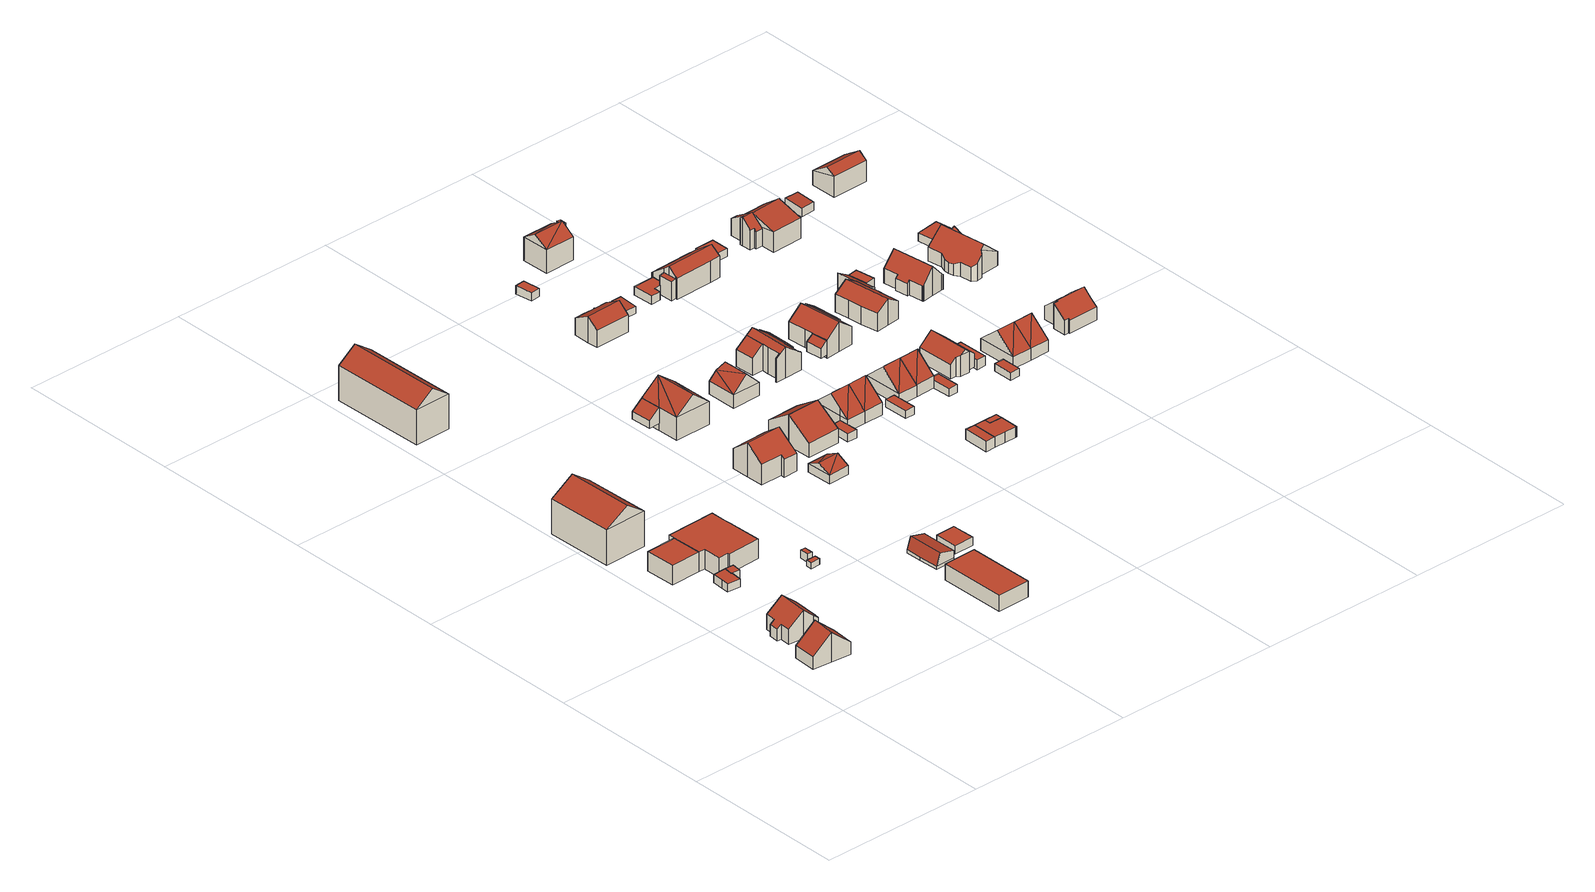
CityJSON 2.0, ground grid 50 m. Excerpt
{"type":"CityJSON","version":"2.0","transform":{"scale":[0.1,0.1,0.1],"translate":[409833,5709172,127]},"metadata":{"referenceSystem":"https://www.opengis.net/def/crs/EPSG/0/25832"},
"CityObjects":{
"building1":{"type":"Building","attributes":{"Gemeindeschluessel":"05978036","Geometrietyp2DReferenz":"3000","function":"31001_1000","roofType":"3100","measuredHeight":8.84},"geometry":[{"type":"MultiSurface","lod":"2","boundaries":[[[0,1,2,3]],[[1,4,5,2]],[[4,6,7,5]],[[6,8,9,7]],[[8,10,11,9]],[[10,12,13,11]],[[12,0,3,13]],[[8,6,4,1]],[[1,0,12,10,8]],[[3,2,5,7,9,11,13]]],"semantics":{"surfaces":[{"type":"WallSurface"},{"type":"RoofSurface"},{"type":"GroundSurface"}],"values":[0,0,0,0,0,0,0,1,1,2]}}]},
"building2":{"type":"Building","attributes":{"Gemeindeschluessel":"05978036","Geometrietyp2DReferenz":"3000","function":"31001_1000","roofType":"3100","measuredHeight":8.42},"geometry":[{"type":"MultiSurface","lod":"2","boundaries":[[[14,15,16,17]],[[15,18,19,16]],[[18,20,21,19]],[[20,22,23,21]],[[22,24,25,23]],[[24,26,27,25]],[[26,28,29,27]],[[28,30,31,29]],[[30,32,33,31]],[[32,34,35,33]],[[34,36,37,35]],[[36,14,17,37]],[[32,30,28,26,24,22,20,18]],[[18,15,14,36,34,32]],[[17,16,19,21,23,25,27,29,31,33,35,37]]],"semantics":{"surfaces":[{"type":"WallSurface"},{"type":"RoofSurface"},{"type":"GroundSurface"}],"values":[0,0,0,0,0,0,0,0,0,0,0,0,1,1,2]}}]},
"building3":{"type":"Building","attributes":{"Gemeindeschluessel":"05978036","Geometrietyp2DReferenz":"3000","function":"51009_1610","roofType":"1000","measuredHeight":2.4},"geometry":[{"type":"MultiSurface","lod":"2","boundaries":[[[38,39,40,41]],[[39,42,43,40]],[[42,44,45,43]],[[44,46,47,45]],[[46,48,49,47]],[[48,50,51,49]],[[50,38,41,51]],[[50,48,46,44,42,39,38]],[[41,40,43,45,47,49,51]]],"semantics":{"surfaces":[{"type":"WallSurface"},{"type":"RoofSurface"},{"type":"GroundSurface"}],"values":[0,0,0,0,0,0,0,1,2]}}]},
"building4":{"type":"Building","attributes":{"Gemeindeschluessel":"05978036","Geometrietyp2DReferenz":"3000","function":"31001_9998","roofType":"1000","measuredHeight":2.44},"geometry":[{"type":"MultiSurface","lod":"2","boundaries":[[[38,50,51,41]],[[50,48,49,51]],[[48,52,53,49]],[[52,54,55,53]],[[54,38,41,55]],[[54,52,48,50,38]],[[41,51,49,53,55]]],"semantics":{"surfaces":[{"type":"WallSurface"},{"type":"RoofSurface"},{"type":"GroundSurface"}],"values":[0,0,0,0,0,1,2]}}]},
"building5":{"type":"Building","attributes":{"Gemeindeschluessel":"05978036","Geometrietyp2DReferenz":"3000","function":"31001_1000","roofType":"3100","measuredHeight":14.8},"geometry":[{"type":"MultiSurface","lod":"2","boundaries":[[[56,57,58,59]],[[57,60,61,58]],[[60,62,63,61]],[[62,56,59,63]],[[60,57,64]],[[56,62,65]],[[57,56,65,64]],[[62,60,64,65]],[[59,58,61,63]]],"semantics":{"surfaces":[{"type":"WallSurface"},{"type":"RoofSurface"},{"type":"GroundSurface"}],"values":[0,0,0,0,0,0,1,1,2]}}]},
"building6":{"type":"Building","attributes":{"Gemeindeschluessel":"05978036","Geometrietyp2DReferenz":"3000","function":"31001_3060"},"children":["building6-1","building6-2"]},
"building6-1":{"type":"BuildingPart","attributes":{"roofType":"1000","measuredHeight":5.86},"parents":["building6"],"geometry":[{"type":"MultiSurface","lod":"2","boundaries":[[[66,67,68,69]],[[67,70,71,68]],[[70,72,73,71]],[[72,74,75,73]],[[74,76,77,75]],[[78,79,80,81]],[[78,82,83,79]],[[82,84,85,83]],[[84,86,87,85]],[[86,66,69,87]],[[86,84,82,78,81,76,74,72,70,67,66]],[[69,68,71,73,75,77,80,79,83,85,87]],[[81,80,77,76]]],"semantics":{"surfaces":[{"type":"WallSurface"},{"type":"RoofSurface"},{"type":"GroundSurface"},{"type":"ClosureSurface"}],"values":[0,0,0,0,0,0,0,0,0,0,1,2,3]}}]},
"building6-2":{"type":"BuildingPart","attributes":{"roofType":"1000","measuredHeight":5.81},"parents":["building6"],"geometry":[{"type":"MultiSurface","lod":"2","boundaries":[[[88,89,90,91]],[[89,81,80,90]],[[76,88,91,77]],[[76,81,89,88]],[[91,90,80,77]],[[77,80,81,76]]],"semantics":{"surfaces":[{"type":"WallSurface"},{"type":"RoofSurface"},{"type":"GroundSurface"},{"type":"ClosureSurface"}],"values":[0,0,0,1,2,3]}}]},
"building7":{"type":"Building","attributes":{"Gemeindeschluessel":"05978036","Geometrietyp2DReferenz":"3000","function":"31001_2500","roofType":"1000","measuredHeight":1.77},"geometry":[{"type":"MultiSurface","lod":"2","boundaries":[[[92,93,94,95]],[[93,96,97,94]],[[96,98,99,97]],[[98,92,95,99]],[[98,96,93,92]],[[95,94,97,99]]],"semantics":{"surfaces":[{"type":"WallSurface"},{"type":"RoofSurface"},{"type":"GroundSurface"}],"values":[0,0,0,0,1,2]}}]},
"building8":{"type":"Building","attributes":{"Gemeindeschluessel":"05978036","Geometrietyp2DReferenz":"3000","function":"31001_2500","roofType":"1000","measuredHeight":2.49},"geometry":[{"type":"MultiSurface","lod":"2","boundaries":[[[100,101,102,103]],[[101,104,105,102]],[[104,106,107,105]],[[106,100,103,107]],[[106,104,101,100]],[[103,102,105,107]]],"semantics":{"surfaces":[{"type":"WallSurface"},{"type":"RoofSurface"},{"type":"GroundSurface"}],"values":[0,0,0,0,1,2]}}]},
"building9":{"type":"Building","attributes":{"Gemeindeschluessel":"05978036","Geometrietyp2DReferenz":"3000","function":"31001_3080","roofType":"1000","measuredHeight":4.77},"geometry":[{"type":"MultiSurface","lod":"2","boundaries":[[[108,109,110,111]],[[109,112,113,110]],[[112,114,115,113]],[[114,108,111,115]],[[114,112,109,108]],[[111,110,113,115]]],"semantics":{"surfaces":[{"type":"WallSurface"},{"type":"RoofSurface"},{"type":"GroundSurface"}],"values":[0,0,0,0,1,2]}}]},
"building10":{"type":"Building","attributes":{"Gemeindeschluessel":"05978036","Geometrietyp2DReferenz":"3000","function":"31001_1000","roofType":"3100","measuredHeight":14.49},"geometry":[{"type":"MultiSurface","lod":"2","boundaries":[[[116,117,118,119]],[[117,120,121,118]],[[120,122,123,121]],[[122,116,119,123]],[[120,117,124]],[[116,122,125]],[[117,116,125,124]],[[122,120,124,125]],[[119,118,121,123]]],"semantics":{"surfaces":[{"type":"WallSurface"},{"type":"RoofSurface"},{"type":"GroundSurface"}],"values":[0,0,0,0,0,0,1,1,2]}}]},
"building11":{"type":"Building","attributes":{"Gemeindeschluessel":"05978036","Geometrietyp2DReferenz":"3000","function":"31001_2000","roofType":"5000","measuredHeight":4.39},"geometry":[{"type":"MultiSurface","lod":"2","boundaries":[[[126,127,128,129]],[[127,130,131,128]],[[130,132,133,131]],[[132,134,135,133]],[[134,136,137,135]],[[136,126,129,137]],[[138,139,140,141,142]],[[142,141,136,134,132]],[[126,140,139,127]],[[136,141,140,126]],[[127,139,138,130]],[[130,138,142,132]],[[129,128,131,133,135,137]]],"semantics":{"surfaces":[{"type":"WallSurface"},{"type":"RoofSurface"},{"type":"GroundSurface"}],"values":[0,0,0,0,0,0,1,1,0,0,0,0,2]}}]},
"building12":{"type":"Building","attributes":{"Gemeindeschluessel":"05978036","Geometrietyp2DReferenz":"3000","function":"31001_2460","roofType":"1000","measuredHeight":2.45},"geometry":[{"type":"MultiSurface","lod":"2","boundaries":[[[143,144,145,146]],[[144,147,148,145]],[[147,149,150,148]],[[149,143,146,150]],[[149,147,144,143]],[[146,145,148,150]]],"semantics":{"surfaces":[{"type":"WallSurface"},{"type":"RoofSurface"},{"type":"GroundSurface"}],"values":[0,0,0,0,1,2]}}]},
"building13":{"type":"Building","attributes":{"Gemeindeschluessel":"05978036","Geometrietyp2DReferenz":"3000","function":"31001_1000","roofType":"3100","measuredHeight":10.12},"geometry":[{"type":"MultiSurface","lod":"2","boundaries":[[[151,152,153,154]],[[152,155,156,153]],[[155,157,158,156]],[[157,159,160,158]],[[159,161,162,160]],[[161,163,164,162]],[[163,165,166,164]],[[165,151,154,166]],[[161,159,157,155]],[[155,152,151,165,163,161]],[[154,153,156,158,160,162,164,166]]],"semantics":{"surfaces":[{"type":"WallSurface"},{"type":"RoofSurface"},{"type":"GroundSurface"}],"values":[0,0,0,0,0,0,0,0,1,1,2]}}]},
"building14":{"type":"Building","attributes":{"Gemeindeschluessel":"05978036","Geometrietyp2DReferenz":"3000","function":"51009_1610","roofType":"2100","measuredHeight":4.8},"geometry":[{"type":"MultiSurface","lod":"2","boundaries":[[[167,168,169,170]],[[168,171,172,169]],[[171,173,174,172]],[[173,167,170,174]],[[173,171,168,167]],[[170,169,172,174]]],"semantics":{"surfaces":[{"type":"WallSurface"},{"type":"RoofSurface"},{"type":"GroundSurface"}],"values":[0,0,0,0,1,2]}}]},
"building15":{"type":"Building","attributes":{"Gemeindeschluessel":"05978036","Geometrietyp2DReferenz":"3000","function":"31001_2460","roofType":"3100","measuredHeight":4.61},"geometry":[{"type":"MultiSurface","lod":"2","boundaries":[[[175,176,177,178]],[[176,179,180,177]],[[179,181,182,180]],[[181,175,178,182]],[[179,176,183]],[[175,181,184]],[[184,176,175]],[[176,184,183]],[[181,183,184]],[[183,181,179]],[[178,177,180,182]]],"semantics":{"surfaces":[{"type":"WallSurface"},{"type":"RoofSurface"},{"type":"GroundSurface"}],"values":[0,0,0,0,0,0,1,1,1,1,2]}}]},
"building16":{"type":"Building","attributes":{"Gemeindeschluessel":"05978036","Geometrietyp2DReferenz":"3000","function":"31001_1000","roofType":"5000","measuredHeight":11.26},"geometry":[{"type":"MultiSurface","lod":"2","boundaries":[[[185,186,187,188]],[[186,189,190,187]],[[189,171,191,190]],[[171,168,192,191]],[[168,185,188,192]],[[193,189,194]],[[193,171,189]],[[171,193,168]],[[185,194,186]],[[194,185,193]],[[185,168,193]],[[189,186,194]],[[188,187,190,191,192]]],"semantics":{"surfaces":[{"type":"WallSurface"},{"type":"RoofSurface"},{"type":"GroundSurface"}],"values":[0,0,0,0,0,1,1,1,1,1,0,0,2]}}]},
"building17":{"type":"Building","attributes":{"Gemeindeschluessel":"05978036","Geometrietyp2DReferenz":"3000","function":"31001_1000","roofType":"2100","measuredHeight":9.49},"geometry":[{"type":"MultiSurface","lod":"2","boundaries":[[[195,196,197,198]],[[196,199,200,197]],[[199,201,202,200]],[[201,195,198,202]],[[201,199,196,195]],[[198,197,200,202]]],"semantics":{"surfaces":[{"type":"WallSurface"},{"type":"RoofSurface"},{"type":"GroundSurface"}],"values":[0,0,0,0,1,2]}}]},
"building18":{"type":"Building","attributes":{"Gemeindeschluessel":"05978036","Geometrietyp2DReferenz":"3000","function":"31001_1000","roofType":"2100","measuredHeight":9.52},"geometry":[{"type":"MultiSurface","lod":"2","boundaries":[[[203,195,198,204]],[[195,201,202,198]],[[201,205,206,202]],[[205,203,204,206]],[[205,201,195,203]],[[204,198,202,206]]],"semantics":{"surfaces":[{"type":"WallSurface"},{"type":"RoofSurface"},{"type":"GroundSurface"}],"values":[0,0,0,0,1,2]}}]},
"building19":{"type":"Building","attributes":{"Gemeindeschluessel":"05978036","Geometrietyp2DReferenz":"3000","function":"31001_2460","roofType":"1000","measuredHeight":2.38},"geometry":[{"type":"MultiSurface","lod":"2","boundaries":[[[207,208,209,210]],[[208,211,212,209]],[[211,213,214,212]],[[213,215,216,214]],[[215,207,210,216]],[[215,213,211,208,207]],[[210,209,212,214,216]]],"semantics":{"surfaces":[{"type":"WallSurface"},{"type":"RoofSurface"},{"type":"GroundSurface"}],"values":[0,0,0,0,0,1,2]}}]},
"building20":{"type":"Building","attributes":{"Gemeindeschluessel":"05978036","Geometrietyp2DReferenz":"3000","function":"31001_1000","roofType":"9999","measuredHeight":8.36},"geometry":[{"type":"MultiSurface","lod":"2","boundaries":[[[217,218,219,220]],[[218,221,222,219]],[[221,223,224,222]],[[223,217,220,224]],[[221,218,225,226]],[[217,223,227]],[[226,225,228]],[[225,227,228]],[[225,217,227]],[[217,225,218]],[[226,223,221]],[[226,227,223]],[[227,226,228]],[[220,219,222,224]]],"semantics":{"surfaces":[{"type":"WallSurface"},{"type":"RoofSurface"},{"type":"GroundSurface"}],"values":[0,0,0,0,0,0,1,1,1,1,1,1,1,2]}}]},
"building21":{"type":"Building","attributes":{"Gemeindeschluessel":"05978036","Geometrietyp2DReferenz":"3000","function":"31001_1000","roofType":"3100","measuredHeight":8.92},"geometry":[{"type":"MultiSurface","lod":"2","boundaries":[[[229,230,231,232]],[[230,233,234,231]],[[233,235,236,234]],[[235,237,238,236]],[[237,229,232,238]],[[239,240,229]],[[229,237,239]],[[233,230,240]],[[240,239,241,233]],[[233,241,235]],[[235,241,239,237]],[[229,240,230]],[[232,231,234,236,238]]],"semantics":{"surfaces":[{"type":"WallSurface"},{"type":"RoofSurface"},{"type":"GroundSurface"}],"values":[0,0,0,0,0,1,1,1,1,0,0,0,2]}}]},
"building22":{"type":"Building","attributes":{"Gemeindeschluessel":"05978036","Geometrietyp2DReferenz":"3000","function":"31001_1000","roofType":"3100","measuredHeight":7.89},"geometry":[{"type":"MultiSurface","lod":"2","boundaries":[[[242,243,244,245]],[[243,246,247,244]],[[246,248,249,247]],[[248,250,251,249]],[[250,252,253,251]],[[252,254,255,253]],[[254,256,257,255]],[[256,258,259,257]],[[258,260,261,259]],[[260,262,263,261]],[[262,264,265,263]],[[264,266,267,265]],[[266,268,269,267]],[[268,242,245,269]],[[264,262,260,258]],[[258,256,254,252,250,248,246,243,242,268,266,264]],[[245,244,247,249,251,253,255,257,259,261,263,265,267,269]]],"semantics":{"surfaces":[{"type":"WallSurface"},{"type":"RoofSurface"},{"type":"GroundSurface"}],"values":[0,0,0,0,0,0,0,0,0,0,0,0,0,0,1,1,2]}}]},
"building23":{"type":"Building","attributes":{"Gemeindeschluessel":"05978036","Geometrietyp2DReferenz":"3000","function":"51009_1610","roofType":"1000","measuredHeight":3.11},"geometry":[{"type":"MultiSurface","lod":"2","boundaries":[[[270,271,272,273]],[[271,274,275,272]],[[274,276,277,275]],[[276,270,273,277]],[[276,274,271,270]],[[273,272,275,277]]],"semantics":{"surfaces":[{"type":"WallSurface"},{"type":"RoofSurface"},{"type":"GroundSurface"}],"values":[0,0,0,0,1,2]}}]},
"building24":{"type":"Building","attributes":{"Gemeindeschluessel":"05978036","Geometrietyp2DReferenz":"3000","function":"31001_1000","roofType":"3100","measuredHeight":8.94},"geometry":[{"type":"MultiSurface","lod":"2","boundaries":[[[278,279,280,232]],[[279,281,282,280]],[[281,283,231,282]],[[283,278,232,231]],[[281,279,284]],[[278,283,240]],[[279,240,284]],[[240,279,278]],[[284,283,281]],[[283,284,240]],[[232,280,282,231]]],"semantics":{"surfaces":[{"type":"WallSurface"},{"type":"RoofSurface"},{"type":"GroundSurface"}],"values":[0,0,0,0,0,0,1,1,1,1,2]}}]},
"building25":{"type":"Building","attributes":{"Gemeindeschluessel":"05978036","Geometrietyp2DReferenz":"3000","function":"31001_2460","roofType":"1000","measuredHeight":2.52},"geometry":[{"type":"MultiSurface","lod":"2","boundaries":[[[285,286,287,288]],[[286,289,290,287]],[[289,291,292,290]],[[291,285,288,292]],[[291,289,286,285]],[[288,287,290,292]]],"semantics":{"surfaces":[{"type":"WallSurface"},{"type":"RoofSurface"},{"type":"GroundSurface"}],"values":[0,0,0,0,1,2]}}]},
"building26":{"type":"Building","attributes":{"Gemeindeschluessel":"05978036","Geometrietyp2DReferenz":"3000","function":"31001_3040","roofType":"1000","measuredHeight":3.15},"geometry":[{"type":"MultiSurface","lod":"2","boundaries":[[[274,271,272,275]],[[271,293,294,272]],[[293,295,296,294]],[[295,297,298,296]],[[297,299,300,298]],[[299,301,302,300]],[[301,303,304,302]],[[303,274,275,304]],[[303,301,299,297,295,293,271,274]],[[275,272,294,296,298,300,302,304]]],"semantics":{"surfaces":[{"type":"WallSurface"},{"type":"RoofSurface"},{"type":"GroundSurface"}],"values":[0,0,0,0,0,0,0,0,1,2]}}]},
"building27":{"type":"Building","attributes":{"Gemeindeschluessel":"05978036","Geometrietyp2DReferenz":"3000","function":"31001_2460","roofType":"1000","measuredHeight":2.32},"geometry":[{"type":"MultiSurface","lod":"2","boundaries":[[[305,306,307,308]],[[306,309,310,307]],[[309,311,312,310]],[[311,305,308,312]],[[311,309,306,305]],[[308,307,310,312]]],"semantics":{"surfaces":[{"type":"WallSurface"},{"type":"RoofSurface"},{"type":"GroundSurface"}],"values":[0,0,0,0,1,2]}}]},
"building28":{"type":"Building","attributes":{"Gemeindeschluessel":"05978036","Geometrietyp2DReferenz":"3000","function":"51009_1610","roofType":"1000","measuredHeight":3.08},"geometry":[{"type":"MultiSurface","lod":"2","boundaries":[[[293,313,314,294]],[[313,297,298,314]],[[297,295,296,298]],[[295,293,294,296]],[[295,297,313,293]],[[294,314,298,296]]],"semantics":{"surfaces":[{"type":"WallSurface"},{"type":"RoofSurface"},{"type":"GroundSurface"}],"values":[0,0,0,0,1,2]}}]},
"building29":{"type":"Building","attributes":{"Gemeindeschluessel":"05978036","Geometrietyp2DReferenz":"3000","function":"31001_1000"},"children":["building29-1","building29-2"]},
"building29-1":{"type":"BuildingPart","attributes":{"roofType":"3100","measuredHeight":9.36},"parents":["building29"],"geometry":[{"type":"MultiSurface","lod":"2","boundaries":[[[315,316,317,318]],[[316,319,320,317]],[[321,322,323,324]],[[321,325,326,322]],[[325,327,328,326]],[[327,329,330,328]],[[329,331,332,330]],[[331,333,334,332]],[[333,335,336,334]],[[335,337,338,336]],[[337,339,340,338]],[[339,341,342,340]],[[341,343,344,342]],[[343,345,346,344]],[[345,315,318,346]],[[341,339,337,335,333,331,329,327,325,321]],[[321,324,319,316,315,345,343,341]],[[318,317,320,323,322,326,328,330,332,334,336,338,340,342,344,346]],[[324,323,320,319]]],"semantics":{"surfaces":[{"type":"WallSurface"},{"type":"RoofSurface"},{"type":"GroundSurface"},{"type":"ClosureSurface"}],"values":[0,0,0,0,0,0,0,0,0,0,0,0,0,0,0,1,1,2,3]}}]},
"building29-2":{"type":"BuildingPart","attributes":{"roofType":"2100","measuredHeight":7.95},"parents":["building29"],"geometry":[{"type":"MultiSurface","lod":"2","boundaries":[[[319,347,348,320]],[[347,349,350,348]],[[349,324,323,350]],[[324,349,347,319]],[[320,348,350,323]],[[319,320,323,324]]],"semantics":{"surfaces":[{"type":"WallSurface"},{"type":"RoofSurface"},{"type":"GroundSurface"},{"type":"ClosureSurface"}],"values":[0,0,0,1,2,3]}}]},
"building30":{"type":"Building","attributes":{"Gemeindeschluessel":"05978036","Geometrietyp2DReferenz":"3000","function":"31001_2460","roofType":"2100","measuredHeight":2.49},"geometry":[{"type":"MultiSurface","lod":"2","boundaries":[[[351,352,353,354]],[[352,355,356,353]],[[355,357,358,356]],[[357,351,354,358]],[[357,355,352,351]],[[354,353,356,358]]],"semantics":{"surfaces":[{"type":"WallSurface"},{"type":"RoofSurface"},{"type":"GroundSurface"}],"values":[0,0,0,0,1,2]}}]},
"building31":{"type":"Building","attributes":{"Gemeindeschluessel":"05978036","Geometrietyp2DReferenz":"3000","function":"31001_1000","roofType":"3100","measuredHeight":8.74},"geometry":[{"type":"MultiSurface","lod":"2","boundaries":[[[359,360,361,362]],[[360,363,364,361]],[[363,365,366,364]],[[365,359,362,366]],[[363,360,367]],[[359,365,368]],[[368,360,359]],[[360,368,367]],[[365,367,368]],[[367,365,363]],[[362,361,364,366]]],"semantics":{"surfaces":[{"type":"WallSurface"},{"type":"RoofSurface"},{"type":"GroundSurface"}],"values":[0,0,0,0,0,0,1,1,1,1,2]}}]},
"building32":{"type":"Building","attributes":{"Gemeindeschluessel":"05978036","Geometrietyp2DReferenz":"3000","function":"31001_2460","roofType":"5000","measuredHeight":6.19},"geometry":[{"type":"MultiSurface","lod":"2","boundaries":[[[369,370,371,372]],[[370,373,374,371]],[[373,375,376,374]],[[375,377,378,376]],[[377,379,380,378]],[[379,381,382,380]],[[381,383,384,382]],[[383,369,372,384]],[[379,377,375,373,385,386,383,381]],[[369,386,385,370]],[[373,370,385]],[[369,383,386]],[[372,371,374,376,378,380,382,384]]],"semantics":{"surfaces":[{"type":"WallSurface"},{"type":"RoofSurface"},{"type":"GroundSurface"}],"values":[0,0,0,0,0,0,0,0,1,1,0,0,2]}}]},
"building33":{"type":"Building","attributes":{"Gemeindeschluessel":"05978036","Geometrietyp2DReferenz":"3000","function":"31001_1000","roofType":"3100","measuredHeight":8.91},"geometry":[{"type":"MultiSurface","lod":"2","boundaries":[[[387,388,389,366]],[[388,390,391,389]],[[390,392,362,391]],[[392,387,366,362]],[[390,388,393]],[[387,392,394]],[[388,394,393]],[[394,388,387]],[[393,392,390]],[[392,393,394]],[[366,389,391,362]]],"semantics":{"surfaces":[{"type":"WallSurface"},{"type":"RoofSurface"},{"type":"GroundSurface"}],"values":[0,0,0,0,0,0,1,1,1,1,2]}}]},
"building34":{"type":"Building","attributes":{"Gemeindeschluessel":"05978036","Geometrietyp2DReferenz":"3000","function":"31001_2460","roofType":"1000","measuredHeight":2.55},"geometry":[{"type":"MultiSurface","lod":"2","boundaries":[[[395,396,397,398]],[[396,399,400,397]],[[399,401,402,400]],[[401,403,404,402]],[[403,405,406,404]],[[405,407,408,406]],[[407,409,410,408]],[[409,395,398,410]],[[409,407,405,403,401,399,396,395]],[[398,397,400,402,404,406,408,410]]],"semantics":{"surfaces":[{"type":"WallSurface"},{"type":"RoofSurface"},{"type":"GroundSurface"}],"values":[0,0,0,0,0,0,0,0,1,2]}}]},
"building35":{"type":"Building","attributes":{"Gemeindeschluessel":"05978036","Geometrietyp2DReferenz":"3000","function":"51009_1610","roofType":"2100","measuredHeight":4.4},"geometry":[{"type":"MultiSurface","lod":"2","boundaries":[[[411,412,413,414]],[[412,415,416,413]],[[415,417,418,416]],[[417,411,414,418]],[[417,415,412,411]],[[414,413,416,418]]],"semantics":{"surfaces":[{"type":"WallSurface"},{"type":"RoofSurface"},{"type":"GroundSurface"}],"values":[0,0,0,0,1,2]}}]},
"building36":{"type":"Building","attributes":{"Gemeindeschluessel":"05978036","Geometrietyp2DReferenz":"3000","function":"31001_1000"},"children":["building36-1","building36-2"]},
"building36-1":{"type":"BuildingPart","attributes":{"roofType":"5000","measuredHeight":9.11},"parents":["building36"],"geometry":[{"type":"MultiSurface","lod":"2","boundaries":[[[419,420,421,422,423,424]],[[420,425,426,421]],[[425,427,428,429,426]],[[430,427,425]],[[431,430,425,420]],[[431,420,419]],[[430,431,419,432,427]],[[422,421,426,429]],[[424,432,419]],[[422,429,428,423]],[[423,428,427,432,424]]],"semantics":{"surfaces":[{"type":"WallSurface"},{"type":"RoofSurface"},{"type":"GroundSurface"},{"type":"ClosureSurface"}],"values":[0,0,0,1,1,1,1,2,0,3,3]}}]},
"building36-2":{"type":"BuildingPart","attributes":{"roofType":"3100","measuredHeight":9.68},"parents":["building36"],"geometry":[{"type":"MultiSurface","lod":"2","boundaries":[[[433,434,435,436]],[[437,438,439,440]],[[438,433,436,439]],[[433,438,441]],[[434,441,442,432,424]],[[441,434,433]],[[442,438,437]],[[438,442,441]],[[436,435,422,429,440,439]],[[440,429,428,437]],[[422,435,434,423]],[[429,422,423,428]],[[442,437,428,427,432]],[[424,423,434]],[[432,427,428,423,424]]],"semantics":{"surfaces":[{"type":"WallSurface"},{"type":"RoofSurface"},{"type":"GroundSurface"},{"type":"ClosureSurface"}],"values":[0,0,0,0,1,1,1,1,2,0,0,3,0,0,3]}}]},
"building37":{"type":"Building","attributes":{"Gemeindeschluessel":"05978036","Geometrietyp2DReferenz":"3000","function":"31001_2460","roofType":"1000","measuredHeight":2.32},"geometry":[{"type":"MultiSurface","lod":"2","boundaries":[[[443,444,445,446]],[[444,447,448,445]],[[447,449,450,448]],[[449,443,446,450]],[[449,447,444,443]],[[446,445,448,450]]],"semantics":{"surfaces":[{"type":"WallSurface"},{"type":"RoofSurface"},{"type":"GroundSurface"}],"values":[0,0,0,0,1,2]}}]},
"building38":{"type":"Building","attributes":{"Gemeindeschluessel":"05978036","Geometrietyp2DReferenz":"3000","function":"31001_1000","roofType":"3100","measuredHeight":8.7},"geometry":[{"type":"MultiSurface","lod":"2","boundaries":[[[417,451,452,453]],[[451,454,452]],[[454,455,456,452]],[[455,457,456]],[[457,458,459,456]],[[458,460,461,459]],[[460,462,463,461]],[[462,464,465,463]],[[464,466,467,465]],[[466,468,469,467]],[[468,470,471,469]],[[470,472,471]],[[472,473,474,471]],[[473,475,476,474]],[[475,477,478,476]],[[477,479,480,478]],[[479,481,482,480]],[[481,483,484,482]],[[483,417,453,484]],[[479,477,475,473,472,470,468,466,464,462,460]],[[460,458,457,455,454,451,417,483,481,479]],[[453,452,456,459,461,463,465,467,469,471,474,476,478,480,482,484]]],"semantics":{"surfaces":[{"type":"WallSurface"},{"type":"RoofSurface"},{"type":"GroundSurface"}],"values":[0,0,0,0,0,0,0,0,0,0,0,0,0,0,0,0,0,0,0,1,1,2]}}]},
"building39":{"type":"Building","attributes":{"Gemeindeschluessel":"05978036","Geometrietyp2DReferenz":"3000","function":"31001_1000"},"children":["building39-1","building39-2"]},
"building39-1":{"type":"BuildingPart","attributes":{"roofType":"2100","measuredHeight":5.85},"parents":["building39"],"geometry":[{"type":"MultiSurface","lod":"2","boundaries":[[[485,486,487,488]],[[489,490,491,492]],[[490,493,494,491]],[[493,485,488,494]],[[493,490,489,495,486,485]],[[488,487,496,492,491,494]],[[492,496,495,489]],[[496,487,486,495]]],"semantics":{"surfaces":[{"type":"WallSurface"},{"type":"RoofSurface"},{"type":"GroundSurface"},{"type":"ClosureSurface"}],"values":[0,0,0,0,1,2,3,3]}}]},
"building39-2":{"type":"BuildingPart","attributes":{"roofType":"3100","measuredHeight":8.42},"parents":["building39"],"geometry":[{"type":"MultiSurface","lod":"2","boundaries":[[[497,498,489,492,499]],[[500,501,502,487,486]],[[501,503,504,502]],[[503,505,506,504]],[[505,507,508,506]],[[507,509,510,508]],[[509,511,512,510]],[[511,513,514,512]],[[513,515,516,514]],[[515,497,499,516]],[[511,509,507,505,503,501,500,517]],[[517,498,497,515,513,511]],[[499,492,496,487,502,504,506,508,510,512,514,516]],[[495,489,498,517]],[[496,492,489,495]],[[500,486,495,517]],[[496,495,486,487]]],"semantics":{"surfaces":[{"type":"WallSurface"},{"type":"RoofSurface"},{"type":"GroundSurface"},{"type":"ClosureSurface"}],"values":[0,0,0,0,0,0,0,0,0,0,1,1,2,0,3,0,3]}}]},
"building40":{"type":"Building","attributes":{"Gemeindeschluessel":"05978036","Geometrietyp2DReferenz":"3000","function":"31001_1000","roofType":"5000","measuredHeight":7.54},"geometry":[{"type":"MultiSurface","lod":"2","boundaries":[[[518,519,520,521]],[[519,522,523,520]],[[522,524,525,523]],[[524,526,527,525]],[[526,528,529,527]],[[528,530,531,529]],[[530,532,533,531]],[[532,534,535,533]],[[534,536,537,535]],[[536,538,539,537]],[[538,540,541,539]],[[540,518,521,541]],[[530,542,543,536,534,532]],[[519,518,540,538,543,542,528,526,524,522]],[[530,528,542]],[[538,536,543]],[[521,520,523,525,527,529,531,533,535,537,539,541]]],"semantics":{"surfaces":[{"type":"WallSurface"},{"type":"RoofSurface"},{"type":"GroundSurface"}],"values":[0,0,0,0,0,0,0,0,0,0,0,0,1,1,0,0,2]}}]},
"building41":{"type":"Building","attributes":{"Gemeindeschluessel":"05978036","Geometrietyp2DReferenz":"3000","function":"31001_2460","roofType":"2100","measuredHeight":5.43},"geometry":[{"type":"MultiSurface","lod":"2","boundaries":[[[464,462,463,465]],[[462,544,545,463]],[[544,546,547,545]],[[546,548,549,547]],[[548,550,551,549]],[[550,468,469,551]],[[468,466,467,469]],[[466,464,465,467]],[[466,468,550,548,546,544,462,464]],[[465,463,545,547,549,551,469,467]]],"semantics":{"surfaces":[{"type":"WallSurface"},{"type":"RoofSurface"},{"type":"GroundSurface"}],"values":[0,0,0,0,0,0,0,0,1,2]}}]},
"building42":{"type":"Building","attributes":{"Gemeindeschluessel":"05978036","Geometrietyp2DReferenz":"3000","function":"31001_2460","roofType":"1000","measuredHeight":2.33},"geometry":[{"type":"MultiSurface","lod":"2","boundaries":[[[552,553,554,555]],[[553,556,557,554]],[[556,558,559,557]],[[558,552,555,559]],[[558,556,553,552]],[[555,554,557,559]]],"semantics":{"surfaces":[{"type":"WallSurface"},{"type":"RoofSurface"},{"type":"GroundSurface"}],"values":[0,0,0,0,1,2]}}]},
"building43":{"type":"Building","attributes":{"Gemeindeschluessel":"05978036","Geometrietyp2DReferenz":"3000","function":"31001_2460","roofType":"1000","measuredHeight":2.85},"geometry":[{"type":"MultiSurface","lod":"2","boundaries":[[[560,561,562,563]],[[561,564,565,562]],[[564,566,567,565]],[[566,568,569,567]],[[568,570,571,569]],[[570,572,573,571]],[[572,560,563,573]],[[572,570,568,566,564,561,560]],[[563,562,565,567,569,571,573]]],"semantics":{"surfaces":[{"type":"WallSurface"},{"type":"RoofSurface"},{"type":"GroundSurface"}],"values":[0,0,0,0,0,0,0,1,2]}}]},
"building44":{"type":"Building","attributes":{"Gemeindeschluessel":"05978036","Geometrietyp2DReferenz":"3000","function":"31001_2460","roofType":"1000","measuredHeight":2.34},"geometry":[{"type":"MultiSurface","lod":"2","boundaries":[[[574,575,576,577]],[[575,578,579,576]],[[578,580,581,579]],[[580,574,577,581]],[[580,578,575,574]],[[577,576,579,581]]],"semantics":{"surfaces":[{"type":"WallSurface"},{"type":"RoofSurface"},{"type":"GroundSurface"}],"values":[0,0,0,0,1,2]}}]},
"building45":{"type":"Building","attributes":{"Gemeindeschluessel":"05978036","Geometrietyp2DReferenz":"3000","function":"31001_1000","roofType":"3100","measuredHeight":7.85},"geometry":[{"type":"MultiSurface","lod":"2","boundaries":[[[582,583,584,585]],[[583,586,587,584]],[[586,588,589,587]],[[588,590,591,589]],[[590,592,593,591]],[[592,594,595,593]],[[594,596,597,595]],[[596,598,599,597]],[[598,600,601,599]],[[600,602,603,601]],[[602,604,605,603]],[[604,606,607,605]],[[606,608,609,607]],[[608,582,585,609]],[[604,602,600,598,596,594,592,590,588,586]],[[586,583,582,608,606,604]],[[585,584,587,589,591,593,595,597,599,601,603,605,607,609]]],"semantics":{"surfaces":[{"type":"WallSurface"},{"type":"RoofSurface"},{"type":"GroundSurface"}],"values":[0,0,0,0,0,0,0,0,0,0,0,0,0,0,1,1,2]}}]},
"building46":{"type":"Building","attributes":{"Gemeindeschluessel":"05978036","Geometrietyp2DReferenz":"3000","function":"31001_1000","roofType":"3100","measuredHeight":8.84},"geometry":[{"type":"MultiSurface","lod":"2","boundaries":[[[610,611,612,613]],[[611,614,615,612]],[[614,616,617,615]],[[616,610,613,617]],[[614,611,618]],[[610,616,619]],[[619,611,610]],[[611,619,618]],[[616,618,619]],[[618,616,614]],[[613,612,615,617]]],"semantics":{"surfaces":[{"type":"WallSurface"},{"type":"RoofSurface"},{"type":"GroundSurface"}],"values":[0,0,0,0,0,0,1,1,1,1,2]}}]},
"building47":{"type":"Building","attributes":{"Gemeindeschluessel":"05978036","Geometrietyp2DReferenz":"3000","function":"31001_1000","roofType":"3100","measuredHeight":8.83},"geometry":[{"type":"MultiSurface","lod":"2","boundaries":[[[620,621,622,617]],[[621,623,624,622]],[[623,625,613,624]],[[625,620,617,613]],[[623,621,626]],[[620,625,619]],[[621,619,626]],[[619,621,620]],[[626,625,623]],[[625,626,619]],[[617,622,624,613]]],"semantics":{"surfaces":[{"type":"WallSurface"},{"type":"RoofSurface"},{"type":"GroundSurface"}],"values":[0,0,0,0,0,0,1,1,1,1,2]}}]},
"building48":{"type":"Building","attributes":{"Gemeindeschluessel":"05978036","Geometrietyp2DReferenz":"3000","function":"31001_2460","roofType":"2100","measuredHeight":5.47},"geometry":[{"type":"MultiSurface","lod":"2","boundaries":[[[627,628,589,591]],[[628,629,630,589]],[[629,631,632,630]],[[631,633,634,632]],[[633,635,636,634]],[[635,637,593,636]],[[637,627,591,593]],[[637,635,633,631,629,628,627]],[[591,589,630,632,634,636,593]]],"semantics":{"surfaces":[{"type":"WallSurface"},{"type":"RoofSurface"},{"type":"GroundSurface"}],"values":[0,0,0,0,0,0,0,1,2]}}]},
"building49":{"type":"Building","attributes":{"Gemeindeschluessel":"05978036","Geometrietyp2DReferenz":"3000","function":"31001_2460","roofType":"1000","measuredHeight":2.87},"geometry":[{"type":"MultiSurface","lod":"2","boundaries":[[[638,639,640,641]],[[639,642,643,640]],[[642,644,645,643]],[[644,638,641,645]],[[644,642,639,638]],[[641,640,643,645]]],"semantics":{"surfaces":[{"type":"WallSurface"},{"type":"RoofSurface"},{"type":"GroundSurface"}],"values":[0,0,0,0,1,2]}}]},
"building50":{"type":"Building","attributes":{"Gemeindeschluessel":"05978036","Geometrietyp2DReferenz":"3000","function":"31001_1000"},"children":["building50-1","building50-2"]},
"building50-1":{"type":"BuildingPart","attributes":{"roofType":"3100","measuredHeight":8.46},"parents":["building50"],"geometry":[{"type":"MultiSurface","lod":"2","boundaries":[[[646,647,648,649]],[[647,650,651,648]],[[650,652,653,651]],[[652,654,655,653]],[[654,656,657,655]],[[656,658,659,660,657]],[[661,662,663,664]],[[662,646,649,663]],[[665,658,656,654,652,650]],[[650,647,646,662,661,666,665]],[[649,648,651,653,655,657,660,667,664,663]],[[659,658,665]],[[667,660,659,668]],[[668,659,665]],[[661,664,667,668,666]],[[666,668,665]]],"semantics":{"surfaces":[{"type":"WallSurface"},{"type":"RoofSurface"},{"type":"GroundSurface"},{"type":"ClosureSurface"}],"values":[0,0,0,0,0,0,0,0,1,1,2,0,3,3,3,3]}}]},
"building50-2":{"type":"BuildingPart","attributes":{"roofType":"3100","measuredHeight":8.43},"parents":["building50"],"geometry":[{"type":"MultiSurface","lod":"2","boundaries":[[[659,669,670,660]],[[669,671,672,670]],[[671,673,674,672]],[[671,669,675]],[[669,659,665,676,675]],[[673,671,675,676]],[[660,670,672,674,664,667]],[[666,661,664,674,673]],[[659,660,667,668]],[[668,667,664,661,666]],[[676,665,666,673]],[[665,659,668]],[[665,668,666]]],"semantics":{"surfaces":[{"type":"WallSurface"},{"type":"RoofSurface"},{"type":"GroundSurface"},{"type":"ClosureSurface"}],"values":[0,0,0,0,1,1,2,0,3,3,0,3,3]}}]},
"building51":{"type":"Building","attributes":{"Gemeindeschluessel":"05978036","Geometrietyp2DReferenz":"3000","function":"31001_1000","roofType":"3100","measuredHeight":8.65},"geometry":[{"type":"MultiSurface","lod":"2","boundaries":[[[677,678,679,680]],[[678,681,679]],[[681,682,683,679]],[[682,684,685,683]],[[684,686,687,685]],[[686,688,689,687]],[[688,690,691,689]],[[690,692,691]],[[692,693,694,691]],[[693,695,696,694]],[[695,697,698,696]],[[697,699,700,698]],[[699,701,702,700]],[[701,703,704,702]],[[703,705,706,704]],[[705,707,706]],[[707,708,709,706]],[[708,710,711,709]],[[710,712,713,711]],[[712,714,715,713]],[[714,716,717,715]],[[716,718,717]],[[718,719,720,717]],[[719,721,722,720]],[[721,723,724,722]],[[723,725,726,724]],[[725,677,680,726]],[[723,721,719,718,716,714,712,710,708,707,705,703,701,699,697]],[[697,695,693,692,690,688,686,684,682,681,678,677,725,723]],[[680,679,683,685,687,689,691,694,696,698,700,702,704,706,709,711,713,715,717,720,722,724,726]]],"semantics":{"surfaces":[{"type":"WallSurface"},{"type":"RoofSurface"},{"type":"GroundSurface"}],"values":[0,0,0,0,0,0,0,0,0,0,0,0,0,0,0,0,0,0,0,0,0,0,0,0,0,0,0,1,1,2]}}]},
"building52":{"type":"Building","attributes":{"Gemeindeschluessel":"05978036","Geometrietyp2DReferenz":"3000","function":"31001_1000","roofType":"3100","measuredHeight":7.81},"geometry":[{"type":"MultiSurface","lod":"2","boundaries":[[[727,728,729,730]],[[728,731,732,729]],[[731,733,734,732]],[[733,735,736,734]],[[735,737,738,736]],[[737,739,740,738]],[[739,741,742,740]],[[741,743,744,742]],[[743,745,746,744]],[[745,747,748,746]],[[747,749,750,748]],[[749,751,752,750]],[[751,753,754,752]],[[753,755,756,754]],[[755,727,730,756]],[[751,749,747,745,743,741,739,737,735]],[[735,733,731,728,727,755,753,751]],[[730,729,732,734,736,738,740,742,744,746,748,750,752,754,756]]],"semantics":{"surfaces":[{"type":"WallSurface"},{"type":"RoofSurface"},{"type":"GroundSurface"}],"values":[0,0,0,0,0,0,0,0,0,0,0,0,0,0,0,1,1,2]}}]},
"building53":{"type":"Building","attributes":{"Gemeindeschluessel":"05978036","Geometrietyp2DReferenz":"3000","function":"31001_2460","roofType":"2100","measuredHeight":2.8},"geometry":[{"type":"MultiSurface","lod":"2","boundaries":[[[757,758,759,760]],[[758,761,762,759]],[[761,763,764,762]],[[763,757,760,764]],[[763,761,758,757]],[[760,759,762,764]]],"semantics":{"surfaces":[{"type":"WallSurface"},{"type":"RoofSurface"},{"type":"GroundSurface"}],"values":[0,0,0,0,1,2]}}]},
"building54":{"type":"Building","attributes":{"Gemeindeschluessel":"05978036","Geometrietyp2DReferenz":"3000","function":"31001_1000"},"children":["building54-1","building54-2"]},
"building54-1":{"type":"BuildingPart","attributes":{"roofType":"5000","measuredHeight":8.59},"parents":["building54"],"geometry":[{"type":"MultiSurface","lod":"2","boundaries":[[[765,766,767,768]],[[766,769,770,767]],[[769,771,772,770]],[[771,773,774,772]],[[773,775,776,774]],[[775,777,778,776]],[[777,779,780,778]],[[779,781,782,783,780]],[[784,785,786,787]],[[785,788,789,786]],[[788,790,791,789]],[[790,765,768,791]],[[785,784,792,781,793,794]],[[769,766,765,790,788,794,793,779,777,775,773,771]],[[781,779,793]],[[788,785,794]],[[768,767,770,772,774,776,778,780,783,787,786,789,791]],[[792,782,781]],[[784,787,783,782,792]]],"semantics":{"surfaces":[{"type":"WallSurface"},{"type":"RoofSurface"},{"type":"GroundSurface"},{"type":"ClosureSurface"}],"values":[0,0,0,0,0,0,0,0,0,0,0,0,1,1,0,0,2,0,3]}}]},
"building54-2":{"type":"BuildingPart","attributes":{"roofType":"5000","measuredHeight":6.32},"parents":["building54"],"geometry":[{"type":"MultiSurface","lod":"2","boundaries":[[[782,795,796,783]],[[795,797,784,787,796]],[[798,797,795]],[[798,795,782]],[[798,782,792,797]],[[783,796,787]],[[792,784,797]],[[783,787,784,792,782]]],"semantics":{"surfaces":[{"type":"WallSurface"},{"type":"RoofSurface"},{"type":"GroundSurface"},{"type":"ClosureSurface"}],"values":[0,0,1,1,1,2,0,3]}}]},
"building55":{"type":"Building","attributes":{"Gemeindeschluessel":"05978036","Geometrietyp2DReferenz":"3000","function":"31001_2460","roofType":"1000","measuredHeight":2.53},"geometry":[{"type":"MultiSurface","lod":"2","boundaries":[[[799,800,801,802]],[[800,803,804,801]],[[803,805,806,804]],[[805,799,802,806]],[[805,803,800,799]],[[802,801,804,806]]],"semantics":{"surfaces":[{"type":"WallSurface"},{"type":"RoofSurface"},{"type":"GroundSurface"}],"values":[0,0,0,0,1,2]}}]},
"building56":{"type":"Building","attributes":{"Gemeindeschluessel":"05978036","Geometrietyp2DReferenz":"3000","function":"31001_1000","roofType":"3100","measuredHeight":7.96},"geometry":[{"type":"MultiSurface","lod":"2","boundaries":[[[807,808,809,810]],[[808,811,812,809]],[[811,813,814,812]],[[813,807,810,814]],[[811,808,815]],[[807,813,816]],[[808,807,816,815]],[[813,811,815,816]],[[810,809,812,814]]],"semantics":{"surfaces":[{"type":"WallSurface"},{"type":"RoofSurface"},{"type":"GroundSurface"}],"values":[0,0,0,0,0,0,1,1,2]}}]}
},
"vertices":[
[127,111,106],[67,116,158],[67,116,69],[127,111,69],[8,121,107],[8,121,69],[13,191,106],[13,191,69],[73,187,158],[73,187,69],[81,186,151],[81,186,69],[133,181,106],[133,181,69],
[139,246,111],[125,247,122],[125,247,66],[139,246,66],[92,249,150],[92,249,66],[45,253,111],[45,253,66],[47,284,111],[47,284,66],[35,285,101],[35,285,66],[37,314,101],[37,314,66],[50,313,111],[50,313,66],[52,344,111],[52,344,66],[99,340,150],[99,340,66],[146,337,111],[146,337,66],[140,259,111],[140,259,66],
[140,572,89],[137,537,89],[137,537,65],[140,572,65],[97,541,89],[97,541,65],[99,564,89],[99,564,65],[102,598,89],[102,598,65],[141,599,89],[141,599,65],[138,573,89],[138,573,65],
[168,599,89],[168,599,65],[165,570,89],[165,570,65],
[137,1107,117],[142,904,117],[142,904,12],[137,1107,12],[12,901,117],[12,901,12],[7,1104,117],[7,1104,12],[84,902,160],[80,1106,160],
[286,634,99],[185,631,99],[185,631,41],[286,634,41],[184,636,99],[184,636,41],[154,635,99],[154,635,41],[153,689,99],[153,689,41],[134,689,99],[134,689,41],[132,800,99],[132,800,41],[132,780,41],[132,780,99],[282,804,99],[282,804,41],[283,757,99],[283,757,41],[284,740,99],[284,740,41],
[43,687,99],[40,778,99],[40,778,41],[43,687,41],
[354,496,85],[354,479,85],[354,479,67],[354,496,67],[325,479,85],[325,479,67],[325,496,85],[325,496,67],
[354,533,92],[353,506,92],[353,506,67],[354,533,67],[339,507,92],[339,507,67],[339,534,92],[339,534,67],
[537,209,118],[637,211,118],[637,211,70],[537,209,70],[639,10,118],[639,10,70],[539,8,118],[539,8,70],
[146,1938,112],[151,1650,112],[151,1650,7],[146,1938,7],[41,1648,112],[41,1648,7],[36,1936,112],[36,1936,7],[96,1649,152],[91,1937,152],
[612,370,79],[613,321,79],[613,321,70],[612,370,70],[614,261,79],[614,261,70],[554,260,79],[554,260,70],[553,320,79],[553,320,70],[552,369,79],[552,369,70],[614,261,101],[613,321,101],[612,370,101],[565,369,114],[566,260,114],
[637,352,95],[697,353,95],[697,353,70],[637,352,70],[698,283,95],[698,283,70],[638,282,95],[638,282,70],
[592,887,102],[526,886,101],[526,886,40],[592,887,40],[525,939,141],[525,939,40],[524,992,101],[524,992,40],[634,994,102],[634,994,40],[635,941,141],[635,941,40],[636,876,92],[636,876,40],[592,875,93],[592,875,40],
[488,1332,66],[522,1333,92],[522,1333,44],[488,1332,44],[524,1270,92],[524,1270,44],[490,1269,66],[490,1269,44],
[716,771,71],[650,769,71],[650,769,45],[716,771,45],[649,847,71],[649,847,45],[714,848,71],[714,848,45],[649,808,91],[715,810,91],
[635,1335,92],[637,1207,92],[637,1207,23],[635,1335,23],[525,1205,92],[525,1205,23],[524,1270,23],[522,1333,23],[578,1334,136],[581,1206,136],
[796,975,138],[798,900,86],[798,900,43],[796,975,43],[698,898,86],[698,898,43],[696,973,138],[696,973,43],
[795,1050,86],[795,1050,43],[695,1048,86],[695,1048,43],
[829,898,58],[828,958,58],[828,958,34],[829,898,34],[858,959,58],[858,959,34],[859,931,58],[859,931,34],[859,898,58],[859,898,34],
[713,1198,82],[711,1289,82],[711,1289,43],[713,1198,43],[799,1291,82],[799,1291,43],[801,1200,82],[801,1200,43],[735,1289,106],[775,1290,106],[757,1199,126],[755,1278,126],
[916,1053,71],[918,932,71],[918,932,35],[916,1053,35],[859,931,71],[859,931,35],[858,959,71],[858,959,35],[856,1051,71],[856,1051,35],[857,991,124],[917,992,124],[858,959,95],
[686,1734,86],[690,1734,86],[690,1734,38],[686,1734,38],[690,1729,89],[690,1729,38],[720,1729,89],[720,1729,38],[720,1734,86],[720,1734,38],[723,1734,86],[723,1734,38],[723,1729,89],[723,1729,38],[760,1730,89],[760,1730,38],[761,1682,117],[761,1682,38],[761,1649,89],[761,1649,38],[654,1647,89],[654,1647,38],[653,1679,117],[653,1679,38],[652,1728,89],[652,1728,38],[686,1729,89],[686,1729,38],
[1027,673,94],[1057,673,94],[1057,673,63],[1027,673,63],[1056,596,94],[1056,596,63],[1026,596,94],[1026,596,63],
[916,1053,72],[976,1054,72],[976,1054,35],[978,933,72],[978,933,35],[918,932,72],[977,994,124],
[664,1964,70],[693,1967,70],[693,1967,45],[664,1964,45],[699,1915,70],[699,1915,45],[671,1912,70],[671,1912,45],
[1092,673,94],[1092,673,63],[1092,654,94],[1092,654,63],[1131,653,94],[1131,653,63],[1130,596,94],[1130,596,63],[1127,596,94],[1127,596,63],[1092,596,94],[1092,596,63],
[1038,955,59],[1039,880,59],[1039,880,36],[1038,955,36],[1009,880,59],[1009,880,36],[1008,954,59],[1008,954,36],
[1131,673,94],[1131,673,63],
[904,1238,106],[903,1279,106],[903,1279,27],[904,1238,27],[903,1299,106],[903,1299,27],[920,1359,120],[920,1359,27],[902,1359,27],[902,1359,106],[944,1360,103],[944,1360,27],[974,1360,80],[974,1360,27],[975,1323,80],[975,1323,27],[975,1297,80],[975,1297,27],[963,1284,89],[963,1284,27],[964,1239,89],[964,1239,27],[977,1240,80],[977,1240,27],[977,1236,80],[977,1236,27],[923,1235,120],[923,1235,27],[891,1234,97],[891,1234,27],[891,1238,97],[891,1238,27],
[868,1299,79],[868,1299,27],[866,1358,79],[866,1358,27],
[792,1690,69],[792,1746,72],[792,1746,47],[792,1690,47],[824,1746,72],[824,1746,47],[824,1690,69],[824,1690,47],
[1098,936,71],[1038,935,71],[1038,935,36],[1098,936,36],[1036,1055,71],[1036,1055,36],[1096,1057,71],[1096,1057,36],[1037,995,124],[1097,997,124],
[944,1360,55],[943,1380,55],[943,1380,22],[944,1360,22],[1004,1387,56],[1004,1387,22],[1005,1324,56],[1005,1324,22],[1005,1297,56],[1005,1297,22],[975,1297,79],[975,1297,22],[975,1323,79],[975,1323,22],[974,1360,79],[974,1360,22],[968,1383,83],[968,1360,83],
[1096,1057,72],[1156,1058,72],[1156,1058,36],[1158,938,72],[1158,938,36],[1098,936,72],[1157,998,125],[1097,997,125],
[931,1716,73],[911,1715,73],[911,1715,48],[931,1716,48],[911,1695,73],[911,1695,48],[881,1694,73],[881,1694,48],[879,1756,73],[879,1756,48],[944,1758,73],[944,1758,48],[945,1718,73],[945,1718,48],[931,1718,73],[931,1718,48],
[1066,1239,76],[1045,1237,61],[1045,1237,32],[1066,1239,32],[1041,1286,61],[1041,1286,32],[1062,1288,76],[1062,1288,32],
[878,2047,133],[889,2044,133],[889,2044,45],[878,2047,45],[878,2047,115],[878,2047,129],[889,2025,133],[889,2025,45],[878,2023,133],[878,2023,115],[878,2023,45],[884,2029,136],[884,2040,136],[878,2040,133],
[785,2068,115],[878,2068,115],[878,2068,45],[785,2068,45],[878,1985,115],[786,1984,115],[786,1984,45],[878,1985,45],[786,2026,142],[878,2027,142],
[1188,954,59],[1189,884,59],[1189,884,36],[1188,954,36],[1160,883,59],[1160,883,36],[1158,953,59],[1158,953,36],
[1062,1289,76],[1062,1289,23],[1062,1288,23],[1062,1289,77],[1060,1313,77],[1060,1313,23],[1060,1313,76],[1055,1370,76],[1055,1370,23],[1100,1374,110],[1100,1374,23],[1145,1378,77],[1145,1378,23],[1146,1378,76],[1146,1378,23],[1150,1332,76],[1150,1332,23],[1151,1313,76],[1151,1313,23],[1152,1298,76],[1152,1298,23],[1152,1298,77],[1153,1283,77],[1153,1283,23],[1154,1283,76],[1154,1283,23],[1157,1245,76],[1157,1245,23],[1111,1242,110],[1111,1242,23],[1066,1238,77],[1066,1238,23],[1066,1239,77],[1066,1239,23],
[931,1718,102],[945,1718,105],[945,1718,46],[931,1718,46],[947,1676,105],[933,1675,102],[933,1675,46],[947,1676,46],[931,1716,102],[931,1716,46],[946,1700,105],[946,1700,46],
[947,1670,109],[947,1676,113],[947,1670,46],[945,1718,117],[944,1758,88],[944,1758,46],[944,1762,85],[944,1762,46],[1061,1766,85],[1061,1766,46],[1061,1763,88],[1061,1763,46],[1094,1764,88],[1094,1764,46],[1096,1705,131],[1096,1705,46],[1097,1676,109],[1097,1676,46],[1064,1674,109],[1064,1674,46],[946,1700,131],
[1302,1028,73],[1303,954,74],[1303,954,32],[1302,1028,32],[1304,954,73],[1304,954,32],[1304,948,73],[1304,948,32],[1286,947,88],[1286,947,32],[1277,937,96],[1277,937,32],[1249,937,96],[1249,937,32],[1240,946,89],[1240,946,32],[1222,946,74],[1222,946,32],[1220,1060,74],[1220,1060,32],[1302,1062,73],[1302,1062,32],[1302,1055,73],[1302,1055,32],[1263,937,108],[1260,1061,108],
[1142,1403,77],[1142,1403,23],[1174,1406,54],[1174,1406,23],[1180,1335,54],[1180,1335,23],[1181,1316,54],[1181,1316,23],
[1334,904,51],[1364,904,51],[1364,904,28],[1334,904,28],[1365,845,51],[1365,845,28],[1335,844,51],[1335,844,28],
[1302,1028,58],[1331,1028,58],[1331,1028,29],[1302,1028,29],[1333,938,58],[1333,938,29],[1304,937,58],[1304,937,29],[1304,948,58],[1304,948,29],[1304,954,58],[1304,954,29],[1303,954,58],[1303,954,29],
[1172,1785,74],[1172,1731,74],[1172,1731,50],[1172,1785,50],[1113,1731,74],[1113,1731,50],[1113,1785,74],[1113,1785,50],
[1235,1345,75],[1230,1388,75],[1230,1388,21],[1235,1345,21],[1270,1393,100],[1270,1393,21],[1307,1397,77],[1307,1397,21],[1310,1398,75],[1310,1398,21],[1313,1367,75],[1313,1367,21],[1316,1345,75],[1316,1345,21],[1323,1346,70],[1323,1346,21],[1326,1321,70],[1326,1321,21],[1319,1320,75],[1319,1320,21],[1326,1258,75],[1326,1258,21],[1287,1253,100],[1287,1253,21],[1247,1248,75],[1247,1248,21],[1240,1301,75],[1240,1301,21],
[1435,879,65],[1374,878,65],[1374,878,29],[1435,879,29],[1372,998,65],[1372,998,29],[1432,999,65],[1432,999,29],[1373,938,117],[1433,939,117],
[1432,999,64],[1492,1000,64],[1492,1000,29],[1495,880,64],[1495,880,29],[1435,879,64],[1493,940,117],
[1310,1398,74],[1307,1397,76],[1300,1456,76],[1300,1456,21],[1339,1461,51],[1339,1461,21],[1346,1405,51],[1346,1405,21],[1350,1372,51],[1350,1372,21],[1313,1367,74],
[1369,1463,52],[1377,1404,52],[1377,1404,23],[1369,1463,23],[1348,1400,52],[1348,1400,23],[1340,1459,52],[1340,1459,23],
[1250,1715,108],[1236,1715,108],[1236,1715,50],[1250,1715,50],[1235,1743,134],[1235,1743,50],[1235,1752,128],[1235,1752,50],[1248,1753,128],[1248,1753,50],[1246,1797,101],[1246,1797,50],[1267,1798,101],[1267,1798,93],[1267,1798,50],[1271,1709,101],[1250,1708,101],[1250,1708,50],[1271,1709,50],[1269,1744,134],[1271,1713,105],[1269,1744,50],[1269,1744,101],
[1362,1802,93],[1362,1802,50],[1367,1669,112],[1367,1669,50],[1272,1666,112],[1272,1666,50],[1364,1747,134],[1269,1743,134],
[1420,1268,72],[1420,1272,72],[1420,1272,28],[1420,1268,28],[1420,1272,73],[1415,1314,73],[1415,1314,28],[1408,1313,64],[1408,1313,28],[1403,1353,64],[1403,1353,28],[1410,1353,73],[1410,1353,28],[1405,1395,73],[1405,1395,28],[1405,1395,72],[1404,1399,72],[1404,1399,28],[1408,1399,76],[1408,1399,28],[1442,1403,114],[1442,1403,28],[1476,1407,76],[1476,1407,28],[1476,1408,76],[1476,1408,28],[1480,1408,72],[1480,1408,28],[1480,1405,72],[1480,1405,28],[1480,1405,73],[1485,1362,73],[1485,1362,28],[1492,1363,64],[1492,1363,28],[1497,1324,64],[1497,1324,28],[1490,1323,73],[1490,1323,28],[1495,1281,73],[1495,1281,28],[1495,1281,72],[1496,1277,72],[1496,1277,28],[1492,1277,76],[1492,1277,28],[1458,1273,114],[1458,1273,28],[1424,1269,76],[1424,1269,28],
[1617,1003,65],[1653,1004,65],[1653,1004,30],[1617,1003,30],[1653,999,69],[1653,999,30],[1682,1000,69],[1682,1000,30],[1683,953,108],[1683,953,30],[1683,928,87],[1683,928,30],[1684,907,69],[1684,907,30],[1591,905,69],[1591,905,30],[1591,910,73],[1591,910,30],[1578,910,73],[1578,910,30],[1577,950,107],[1577,950,30],[1590,950,107],[1590,950,30],[1590,951,108],[1590,951,30],[1589,998,70],[1589,998,30],[1617,998,69],[1617,998,30],
[1437,1744,75],[1436,1805,78],[1436,1805,50],[1437,1744,50],[1479,1805,78],[1479,1805,50],[1480,1745,75],[1480,1745,50],
[1587,1250,77],[1575,1258,68],[1575,1258,27],[1587,1250,27],[1571,1293,68],[1571,1293,27],[1561,1309,61],[1561,1309,27],[1557,1324,59],[1557,1324,27],[1558,1340,61],[1558,1340,27],[1564,1358,68],[1564,1358,27],[1558,1402,69],[1558,1402,27],[1628,1411,94],[1628,1411,69],[1628,1411,27],[1661,1386,68],[1675,1270,68],[1675,1270,27],[1661,1386,27],[1613,1263,103],[1613,1263,27],[1605,1252,94],[1605,1252,27],[1660,1386,69],[1608,1408,113],[1625,1264,113],
[1657,1414,69],[1657,1414,27],[1661,1386,69],[1650,1405,91],
[1676,1502,48],[1684,1443,48],[1684,1443,23],[1676,1502,23],[1614,1434,48],[1614,1434,23],[1607,1493,48],[1607,1493,23],
[1674,1762,109],[1563,1760,109],[1563,1760,46],[1674,1762,46],[1562,1840,90],[1562,1840,46],[1673,1842,90],[1673,1842,46],[1563,1786,126],[1674,1788,126]
]}
